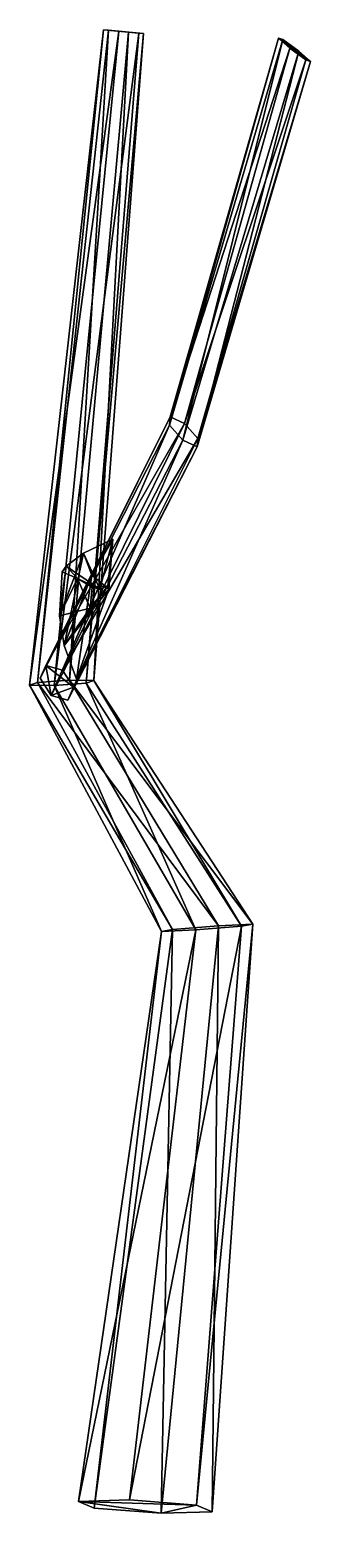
# Model space of a CAD drawing. Extents: x -35 to 52, y -2 to 457.
import ezdxf

# ---------------------------------------------------------------- set-up
doc = ezdxf.new("R2010")
doc.units = 0
doc.layers.add('bark', color=250, linetype='CONTINUOUS')
doc.layers.add('snow', color=250, linetype='CONTINUOUS')

msp = doc.modelspace()

# ---------------------------------------------------------------- meshes
at = {"layer": 'bark'}
mesh = msp.add_polyface(dxfattribs=at)
corners = [(-28.546148, 250.740287, 4.758086), (-31.929291, 256.079833, 3.564969), (-30.143136, 260.02321, -1.193117), (-24.973837, 258.627039, -4.758086), (-21.590694, 253.287493, -3.564969), (-23.376849, 249.344117, 1.193117), (12.303245, 329.830077, 104.02294), (8.148451, 334.490146, 101.977018), (8.391305, 337.074567, 95.513321), (12.788954, 334.99892, 91.095547), (16.943748, 330.338851, 93.141469), (16.700893, 327.754429, 99.605166), (51.844387, 447.100166, 88.55694), (48.254116, 450.235497, 92.876616), (43.291944, 453.835882, 90.928792), (41.920043, 454.300937, 84.661292), (45.510314, 451.165606, 80.341616), (50.472486, 447.565221, 82.28944), (16.536521, 0.055676, -14.809648), (21.405288, -2.024925, 6.234732), (23.330247, 179.454327, 46.740498), (9.145212, 178.330988, 42.413962), (5.648469, 177.708869, 27.997254), (16.336762, 178.210089, 17.907083), (30.521797, 179.333428, 22.23362), (34.01854, 179.955547, 36.650327), (-22.820071, 255.503118, 10.037024), (-32.783064, 254.802013, 7.027272), (-35.190842, 253.982558, -3.009752), (-27.635628, 253.864208, -10.037024), (-17.672635, 254.565313, -7.027272), (-15.264856, 255.384768, 3.009752), (5.551196, -2.495882, 21.04438), (-15.171663, -0.886238, 14.809648), (-20.04043, 1.194363, -6.234732), (-4.186338, 1.66532, -21.04438), (-4.577927, 456.190872, 6.333575), (-10.787817, 456.780638, 4.470668), (-12.286663, 456.922987, -1.862907), (-7.575621, 456.475569, -6.333575), (-1.365731, 455.885803, -4.470668), (0.133116, 455.743455, 1.862907)]
mesh.append_faces([[corners[k] for k in face] for face in [(0, 1, 7), (1, 2, 8), (2, 3, 9), (3, 4, 10), (4, 5, 11), (5, 0, 6), (6, 7, 14), (7, 8, 15), (8, 9, 16), (9, 10, 17), (10, 11, 12), (11, 6, 13), (5, 4, 0), (4, 3, 2), (4, 2, 0), (2, 1, 0), (13, 14, 15), (13, 15, 12), (15, 16, 17), (15, 17, 12), (32, 33, 21), (33, 34, 22), (34, 35, 23), (35, 18, 24), (18, 19, 25), (19, 32, 20), (20, 21, 27), (21, 22, 28), (22, 23, 29), (23, 24, 30), (24, 25, 31), (25, 20, 26), (26, 27, 37), (27, 28, 38), (28, 29, 39), (29, 30, 40), (30, 31, 41), (31, 26, 36), (19, 18, 32), (18, 35, 34), (18, 34, 32), (34, 33, 32), (36, 37, 38), (36, 38, 41), (38, 39, 40), (38, 40, 41), (0, 7, 6), (1, 8, 7), (2, 9, 8), (3, 10, 9), (4, 11, 10), (5, 6, 11), (6, 14, 13), (7, 15, 14), (8, 16, 15), (9, 17, 16), (10, 12, 17), (11, 13, 12), (32, 21, 20), (33, 22, 21), (34, 23, 22), (35, 24, 23), (18, 25, 24), (19, 20, 25), (20, 27, 26), (21, 28, 27), (22, 29, 28), (23, 30, 29), (24, 31, 30), (25, 26, 31), (26, 37, 36), (27, 38, 37), (28, 39, 38), (29, 40, 39), (30, 41, 40), (31, 36, 41)]])
at = {"layer": 'snow'}
mesh = msp.add_polyface(dxfattribs=at)
corners = [(-25.124285, 289.049395, 17.827467), (-15.855269, 284.32323, 34.621495), (-10.670647, 283.693143, 15.397412), (-18.480383, 294.821902, 5.685639), (-15.880261, 287.959207, 5.463639), (-24.516115, 266.223957, 7.364374), (-13.422808, 283.623533, 36.146136), (-20.388823, 287.001314, 31.697245), (-16.412481, 277.784704, 29.370087), (-9.414713, 299.195162, 21.005346), (-10.969898, 284.705747, 26.368822), (-20.681395, 255.79393, 2.126591), (-15.880261, 287.959207, 5.463639), (-23.841315, 290.83882, 6.437908), (-25.91584, 275.371306, 18.523654)]
mesh.append_faces([[corners[k] for k in face] for face in [(3, 9, 6), (6, 1, 7), (6, 7, 13), (13, 7, 0), (4, 12, 3), (9, 2, 10), (10, 6, 9), (6, 10, 1), (4, 5, 11), (11, 2, 12), (12, 9, 3), (9, 12, 2), (5, 4, 3), (14, 13, 0), (3, 13, 14), (12, 4, 11), (5, 14, 8), (14, 0, 7), (7, 8, 14), (8, 7, 1), (5, 10, 2), (8, 1, 10), (5, 8, 10), (3, 6, 13), (5, 3, 14), (5, 2, 11)]])

doc.saveas('drawing.dxf')
